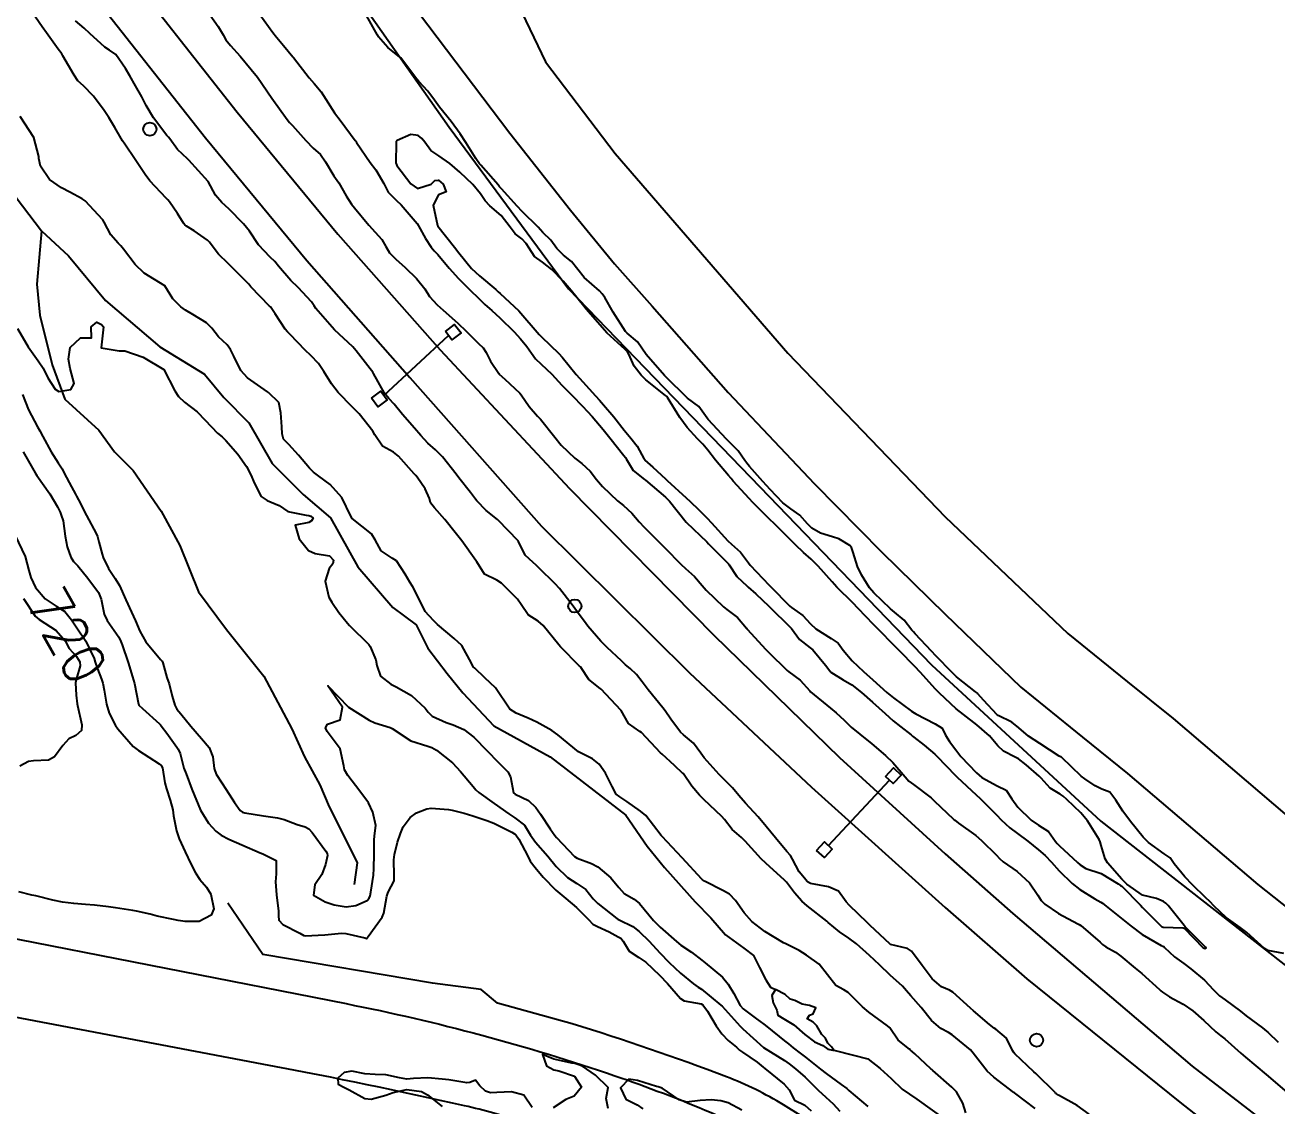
# Model space of a CAD drawing. Header units: metres. Extents: x 307586 to 320046, y 7427249 to 7434250.
# Drawn here: x 311457.1 to 311576.6, y 7432186.4 to 7432289.6 of the extents above; entities that cross this region are included whole.
import ezdxf
from ezdxf.enums import TextEntityAlignment as Align

# ---------------------------------------------------------------- set-up
doc = ezdxf.new("R2010")
doc.units = ezdxf.units.M
doc.header["$MEASUREMENT"] = 0
for name, color, linetype in [('Cotas', 45, 'Continuous'), ('Curvas de Nivel 1m', 11, 'Continuous'), ('Curvas de Nivel 5m', 15, 'Continuous'), ('Divisa', 42, 'FENCELINE2'), ('Hidrografia', 140, 'Continuous'), ('Linha Férrea', 20, 'Continuous'), ('Portico', 45, 'Continuous'), ('Postes', 20, 'Continuous'), ('Vias Primárias', 230, 'Continuous')]:
    doc.layers.add(name, color=color, linetype=linetype)
doc.styles.add('Style-STANDARD', font='STANDARD.shx')
doc.linetypes.add('FENCELINE2', pattern='A,0.25,-0.1,[132,ltypeshp.shx,S=0.1,R=0,X=-0.1,Y=0],-0.1,1', length=1.45)

msp = doc.modelspace()

# ---------------------------------------------------------------- linework, layer by layer
at = {"layer": 'Curvas de Nivel 1m', "flags": 128}
for points, elevation in [([(311553.49, 7432186.15), (311551.64, 7432187.56), (311551.5, 7432187.66), (311551.48, 7432187.68), (311551.45, 7432187.7), (311549.52, 7432189.15), (311548.89, 7432189.74), (311547.55, 7432191.46), (311547.29, 7432191.75), (311545.57, 7432193.18), (311545.2, 7432193.41), (311544.48, 7432193.79), (311543.58, 7432194.57), (311542.6, 7432195.81), (311541.61, 7432196.91), (311541.19, 7432197.4), (311540.82, 7432197.83), (311539.64, 7432198.9), (311538.61, 7432199.86), (311537.66, 7432200.78), (311536.41, 7432201.88), (311535.68, 7432202.41), (311534.79, 7432203.01), (311533.73, 7432203.92), (311533.69, 7432203.95), (311533.59, 7432204.03), (311531.72, 7432205.5), (311531.22, 7432205.95), (311530.51, 7432206.74), (311529.74, 7432207.76), (311529.56, 7432207.97), (311527.77, 7432209.58), (311527.32, 7432209.99), (311525.79, 7432211.67), (311525.63, 7432211.85), (311525.46, 7432212.02), (311524.57, 7432212.8), (311523.81, 7432213.74), (311523.56, 7432214.04), (311521.84, 7432215.66), (311521.43, 7432216.07), (311520.7, 7432216.93), (311519.9, 7432218.09), (311519.86, 7432218.14), (311519.06, 7432218.91), (311517.88, 7432219.97), (311517.73, 7432220.11), (311515.91, 7432222.04), (311515.75, 7432222.13), (311514.67, 7432222.9), (311513.95, 7432224.16), (311513.93, 7432224.19), (311512.05, 7432226.18), (311511.96, 7432226.25), (311510.87, 7432227.1), (311510.13, 7432228.21), (311510.07, 7432228.3), (311509.98, 7432228.39), (311508.18, 7432230.23), (311508.01, 7432230.43), (311506.51, 7432232.25), (311506.04, 7432232.68), (311505.07, 7432233.29), (311504.42, 7432234.27), (311504.06, 7432234.77), (311502.54, 7432236.3), (311502.09, 7432236.6), (311500.93, 7432237.16), (311500.18, 7432238.33), (311500.15, 7432238.38), (311500.1, 7432238.46), (311498.77, 7432240.34), (311498.13, 7432241.12), (311497.12, 7432242.36), (311496.16, 7432243.5), (311495.76, 7432243.97), (311495.68, 7432244.38), (311495.27, 7432245.3), (311494.49, 7432246.4), (311494.36, 7432246.56), (311494.21, 7432246.72), (311492.72, 7432248.42), (311492.23, 7432248.79), (311491.19, 7432249.39), (311490.44, 7432250.45), (311490.25, 7432250.79), (311488.94, 7432252.46), (311488.28, 7432253.12), (311486.96, 7432254.48), (311486.31, 7432255.32), (311485.57, 7432256.5), (311485.08, 7432257.26), (311484.34, 7432258.03), (311483.8, 7432258.53), (311482.36, 7432260.03), (311482.1, 7432260.28), (311481.88, 7432260.55), (311480.94, 7432262.01), (311480.55, 7432262.57), (311480.48, 7432262.66), (311480.39, 7432262.75), (311478.63, 7432264.59), (311478.42, 7432264.82), (311476.64, 7432266.61), (311476.44, 7432266.8), (311475.53, 7432267.7), (311474.83, 7432268.63), (311474.68, 7432268.85), (311474.47, 7432269.03), (311473.21, 7432269.92), (311472.48, 7432270.38), (311472.31, 7432270.49), (311472.18, 7432270.66), (311471.6, 7432271.57), (311470.84, 7432272.69), (311470.69, 7432272.87), (311470.52, 7432273.05), (311468.99, 7432274.71), (311468.54, 7432275.3), (311467.58, 7432276.72), (311466.58, 7432278.19), (311466.36, 7432278.51), (311466.24, 7432278.74), (311465.65, 7432279.8), (311465.06, 7432280.75), (311464.61, 7432281.41), (311463.61, 7432282.77), (311462.64, 7432283.77), (311462.1, 7432284.25), (311461.74, 7432284.79), (311460.68, 7432286.63), (311460.56, 7432286.81), (311460.24, 7432287.26), (311459.12, 7432288.83), (311458.71, 7432289.38), (311457.72, 7432290.84)], 718), ([(311558.63, 7432185.62), (311557.49, 7432186.44), (311555.7, 7432187.45), (311555.5, 7432187.57), (311555.46, 7432187.61), (311555.41, 7432187.65), (311553.53, 7432189.52), (311553.36, 7432189.68), (311551.55, 7432191.39), (311551.4, 7432191.55), (311551.31, 7432191.7), (311550.74, 7432192.89), (311549.73, 7432193.73), (311549.57, 7432193.82), (311549.12, 7432194.19), (311547.6, 7432195.5), (311547.31, 7432195.75), (311545.62, 7432197.27), (311545.3, 7432197.46), (311544.55, 7432197.79), (311543.63, 7432198.54), (311542.7, 7432199.81), (311541.67, 7432201.17), (311541.28, 7432201.43), (311539.67, 7432201.83), (311539.64, 7432201.85), (311537.69, 7432203.67), (311537.48, 7432203.87), (311535.72, 7432205.58), (311535.44, 7432205.89), (311534.72, 7432206.89), (311533.74, 7432207.33), (311532.02, 7432207.65), (311531.74, 7432207.81), (311531.67, 7432207.87), (311531.62, 7432207.94), (311530.96, 7432208.75), (311530.31, 7432209.96), (311530.13, 7432210.32), (311529.78, 7432210.69), (311528.69, 7432211.98), (311527.8, 7432213.09), (311527.04, 7432214), (311525.83, 7432215.31), (311525.19, 7432216.02), (311524.58, 7432216.76), (311523.86, 7432217.5), (311523.33, 7432218.05), (311521.89, 7432219.63), (311521.56, 7432220.06), (311520.87, 7432221.04), (311519.91, 7432221.82), (311519.62, 7432222.09), (311518.7, 7432223.33), (311518.15, 7432224.11), (311517.94, 7432224.39), (311516.53, 7432226.12), (311515.97, 7432226.89), (311515.43, 7432227.59), (311514.81, 7432228.15), (311514.36, 7432228.52), (311513.99, 7432228.89), (311512.63, 7432230.17), (311512.01, 7432230.76), (311510.79, 7432232.2), (311510.46, 7432232.63), (311510.04, 7432233.17), (311509.27, 7432234.22), (311508.08, 7432235.78), (311507.65, 7432236.23), (311506.1, 7432237.75), (311505.85, 7432238.01), (311505.55, 7432238.26), (311504.81, 7432238.97), (311504.16, 7432240.28), (311504.12, 7432240.34), (311502.22, 7432242.3), (311502.15, 7432242.36), (311501.07, 7432243.22), (311500.17, 7432244.16), (311500.05, 7432244.33), (311499.58, 7432244.94), (311498.47, 7432246.35), (311498.21, 7432246.7), (311496.91, 7432248.36), (311496.23, 7432249.02), (311495.5, 7432249.65), (311494.84, 7432250.39), (311494.25, 7432251.1), (311493.09, 7432252.41), (311492.28, 7432253.38), (311491.79, 7432253.93), (311491.38, 7432254.43), (311490.32, 7432256.31), (311490.25, 7432256.45), (311490.02, 7432256.76), (311488.67, 7432258.47), (311488.35, 7432258.84), (311486.61, 7432260.49), (311486.37, 7432260.73), (311484.83, 7432262.51), (311484.65, 7432262.77), (311484.4, 7432263.15), (311483.13, 7432264.53), (311482.42, 7432265.2), (311481.25, 7432266.56), (311480.89, 7432267.01), (311480.45, 7432267.41), (311479.34, 7432268.58), (311478.48, 7432269.88), (311477.93, 7432270.6), (311476.5, 7432272.02), (311475.86, 7432272.62), (311475.23, 7432273.34), (311474.53, 7432274.64), (311472.69, 7432276.66), (311472.56, 7432276.78), (311471.6, 7432277.7), (311470.88, 7432278.69), (311470.75, 7432278.85), (311470.59, 7432279.03), (311469.31, 7432280.7), (311468.62, 7432281.9), (311468.2, 7432282.71), (311467.61, 7432283.75), (311467.07, 7432284.73), (311466.66, 7432285.41), (311465.72, 7432286.74), (311465.11, 7432287.18), (311464.69, 7432287.44), (311463.26, 7432288.77), (311462.71, 7432289.25), (311461.87, 7432289.95)], 719), ([(311474.72, 7432290.5), (311475.51, 7432289.43), (311475.96, 7432288.62), (311476.23, 7432288.15), (311476.69, 7432287.62), (311477.61, 7432286.6), (311478.66, 7432285.33), (311479.24, 7432284.58), (311480.63, 7432282.57), (311482.07, 7432280.55), (311482.32, 7432280.26), (311482.6, 7432279.99), (311483.87, 7432278.53), (311484.58, 7432277.8), (311485.26, 7432277.2), (311485.73, 7432276.5), (311486.54, 7432275.16), (311487, 7432274.49), (311487.73, 7432273.27), (311488.22, 7432272.47), (311488.51, 7432272.11), (311489.89, 7432270.46), (311490.48, 7432269.81), (311491.12, 7432269.09), (311491.5, 7432268.43), (311491.85, 7432267.83), (311492.45, 7432267.23), (311493.36, 7432266.41), (311494.43, 7432265.38), (311495.21, 7432264.39), (311495.67, 7432263.65), (311496.4, 7432262.86), (311496.96, 7432262.36), (311498.37, 7432261.11), (311499.16, 7432260.34), (311500.35, 7432259.16), (311500.79, 7432258.76), (311501.09, 7432258.32), (311501.5, 7432257.48), (311502.27, 7432256.3), (311502.32, 7432256.24), (311502.85, 7432255.76), (311504.3, 7432254.42), (311504.41, 7432254.28), (311505.17, 7432253.15), (311505.98, 7432252.25), (311506.27, 7432251.95), (311507.64, 7432250.24), (311508.24, 7432249.48), (311509.54, 7432248.22), (311510.22, 7432247.72), (311511, 7432246.99), (311511.6, 7432246.19), (311512.19, 7432245.51), (311513.62, 7432244.17), (311514.17, 7432243.7), (311514.98, 7432242.97), (311515.68, 7432242.14), (311516.15, 7432241.63), (311517.7, 7432240.11), (311518.12, 7432239.68), (311519.68, 7432238.09), (311520.1, 7432237.71), (311520.96, 7432236.94), (311521.69, 7432236.07), (311522.08, 7432235.64), (311523.73, 7432234.04), (311524.05, 7432233.78), (311525.05, 7432233.03), (311525.91, 7432232.01), (311525.96, 7432231.94), (311526.03, 7432231.87), (311527.73, 7432229.99), (311528.01, 7432229.7), (311529.8, 7432227.97), (311529.98, 7432227.83), (311531.06, 7432227.04), (311531.96, 7432226.01), (311532.03, 7432225.94), (311533.94, 7432224.37), (311534.49, 7432223.91), (311535.24, 7432223.22), (311535.92, 7432222.55), (311536.73, 7432221.88), (311537.9, 7432220.97), (311539.18, 7432219.86), (311539.88, 7432219.18), (311541.06, 7432217.83), (311541.43, 7432217.4), (311541.86, 7432217.09), (311543.54, 7432215.8), (311543.84, 7432215.53), (311545.69, 7432213.77), (311545.75, 7432213.71), (311545.81, 7432213.67), (311546.17, 7432213.41), (311547.8, 7432212.21), (311548.35, 7432211.74), (311549.78, 7432210.33), (311550.06, 7432210.01), (311550.42, 7432209.72), (311551.76, 7432208.79), (311552.92, 7432207.69), (311553.73, 7432206.54), (311554.06, 7432206.01), (311554.4, 7432205.67), (311555.71, 7432204.79), (311557.54, 7432203.79), (311557.69, 7432203.72), (311557.85, 7432203.63), (311559.68, 7432202.04), (311559.9, 7432201.83), (311560.23, 7432201.6), (311561.15, 7432201.07), (311561.66, 7432200.69), (311563.01, 7432199.57), (311563.65, 7432199.05), (311565.33, 7432197.53), (311565.48, 7432197.39), (311565.62, 7432197.26), (311566.31, 7432196.83), (311567.61, 7432196.13), (311568.52, 7432195.5), (311569.59, 7432194.56), (311570.72, 7432193.47), (311571.2, 7432193.1), (311571.57, 7432192.81), (311573.11, 7432191.44), (311573.55, 7432191.07), (311575.53, 7432189.42), (311577.51, 7432187.72)], 719), ([(311479.48, 7432290.58), (311480.71, 7432288.84), (311480.83, 7432288.69), (311480.93, 7432288.57), (311481.74, 7432287.6), (311482.63, 7432286.54), (311482.68, 7432286.47), (311484.17, 7432284.52), (311484.65, 7432283.98), (311485.33, 7432283.2), (311485.76, 7432282.5), (311486.61, 7432281.19), (311487.13, 7432280.48), (311488.58, 7432278.53), (311488.63, 7432278.47), (311488.71, 7432278.34), (311490.01, 7432276.46), (311490.55, 7432275.74), (311491.3, 7432274.44), (311491.72, 7432273.62), (311492.52, 7432272.82), (311492.95, 7432272.42), (311494.49, 7432270.62), (311494.63, 7432270.4), (311495.28, 7432269.19), (311495.82, 7432268.38), (311496.1, 7432268.02), (311496.46, 7432267.65), (311497.56, 7432266.36), (311498.43, 7432265.38), (311499.49, 7432264.34), (311500.4, 7432263.43), (311500.96, 7432262.89), (311501.63, 7432262.31), (311502.38, 7432261.62), (311503.74, 7432260.29), (311504.36, 7432259.62), (311504.97, 7432258.89), (311505.41, 7432258.26), (311505.79, 7432257.71), (311506.33, 7432257.21), (311507.33, 7432256.24), (311508.31, 7432255.21), (311509.29, 7432254.22), (311510.28, 7432253.19), (311510.75, 7432252.68), (311511.18, 7432252.2), (311512.25, 7432250.96), (311512.88, 7432250.17), (311514.23, 7432248.48), (311514.36, 7432248.3), (311514.44, 7432248.16), (311515.11, 7432247.04), (311516.2, 7432246.19), (311516.28, 7432246.13), (311518.18, 7432244.5), (311518.56, 7432244.11), (311520.15, 7432242.13), (311520.18, 7432242.11), (311520.2, 7432242.09), (311522.13, 7432240.24), (311522.31, 7432240.06), (311524.1, 7432238.24), (311524.2, 7432238.14), (311524.27, 7432238.04), (311525.01, 7432236.95), (311525.99, 7432236.01), (311526.08, 7432235.93), (311526.81, 7432235.27), (311528.05, 7432234.1), (311528.17, 7432233.99), (311530.03, 7432232.16), (311530.13, 7432232.07), (311530.21, 7432231.97), (311530.99, 7432230.93), (311532.01, 7432230.14), (311532.26, 7432229.94), (311533.46, 7432228.46), (311533.88, 7432227.92), (311533.98, 7432227.82), (311535.14, 7432227.07), (311535.97, 7432226.6), (311536.91, 7432225.88), (311537.95, 7432224.94), (311539.16, 7432223.86), (311539.93, 7432223.17), (311540.66, 7432222.58), (311541.63, 7432221.82), (311541.78, 7432221.69), (311541.91, 7432221.6), (311542.87, 7432220.84), (311543.89, 7432219.99), (311543.99, 7432219.9), (311544.09, 7432219.8), (311545.87, 7432217.94), (311546.04, 7432217.77), (311547.85, 7432216.1), (311548.22, 7432215.75), (311549.82, 7432214.17), (311550.24, 7432213.72), (311551.05, 7432212.95), (311551.8, 7432212.42), (311552.79, 7432211.69), (311553.78, 7432210.86), (311554.42, 7432210.31), (311555.03, 7432209.66), (311555.76, 7432208.85), (311557.01, 7432207.64), (311557.74, 7432207.06), (311559.18, 7432206.16), (311559.73, 7432205.87), (311559.89, 7432205.77), (311560.09, 7432205.6), (311561.7, 7432204.34), (311562.63, 7432203.57), (311563.69, 7432202.78), (311565.49, 7432201.73), (311565.67, 7432201.65), (311565.75, 7432201.61), (311565.83, 7432201.54), (311566.79, 7432200.65), (311567.66, 7432200), (311568.34, 7432199.5), (311569.64, 7432198.4), (311570.5, 7432197.48), (311571.07, 7432196.92), (311571.61, 7432196.54), (311573.08, 7432195.45), (311573.6, 7432195.01), (311575.16, 7432193.85), (311575.57, 7432193.54), (311575.7, 7432193.42), (311576.66, 7432192.5)], 718), ([(311577.22, 7432200.95), (311575.67, 7432201.25), (311575.36, 7432201.42), (311573.69, 7432202.95), (311573.05, 7432203.45), (311571.71, 7432204.4), (311570.55, 7432205.48), (311570.16, 7432205.91), (311569.73, 7432206.29), (311568.48, 7432207.5), (311567.75, 7432208.27), (311566.75, 7432209.53), (311566.35, 7432210.1), (311565.78, 7432210.48), (311564.29, 7432211.56), (311563.8, 7432212.07), (311562.56, 7432213.57), (311561.83, 7432214.53), (311561.17, 7432215.59), (311560.61, 7432216.36), (311559.85, 7432216.65), (311559.2, 7432216.96), (311558.21, 7432217.63), (311557.87, 7432217.89), (311556.02, 7432219.66), (311555.95, 7432219.72), (311555.89, 7432219.74), (311555.77, 7432219.79), (311553.91, 7432220.99), (311552.85, 7432221.69), (311551.92, 7432222.49), (311551.24, 7432223.03), (311549.93, 7432223.68), (311549.86, 7432223.73), (311548.56, 7432225.14), (311548.01, 7432225.75), (311547.96, 7432225.79), (311547.79, 7432225.92), (311545.98, 7432227.36), (311545.77, 7432227.56), (311545.56, 7432227.78), (311544.01, 7432229.37), (311543.59, 7432229.8), (311542.03, 7432231.46), (311541.85, 7432231.64), (311541.7, 7432231.83), (311540.96, 7432232.76), (311540.05, 7432233.52), (311539.66, 7432233.85), (311538.08, 7432235.39), (311537.66, 7432235.87), (311536.89, 7432237.08), (311536.53, 7432237.89), (311536.12, 7432239.24), (311535.94, 7432239.7), (311535.79, 7432239.9), (311534.75, 7432240.53), (311534.13, 7432240.71), (311533, 7432241.07), (311532.15, 7432241.56), (311531.76, 7432241.95), (311531.01, 7432242.8), (311530.17, 7432243.38), (311529.4, 7432243.98), (311528.19, 7432245.23), (311527.49, 7432246), (311526.22, 7432247.44), (311525.95, 7432247.75), (311525.76, 7432248.02), (311525.14, 7432248.93), (311524.24, 7432249.83), (311524.03, 7432250.04), (311522.27, 7432251.92), (311522.17, 7432252.06), (311521.36, 7432253.15), (311520.29, 7432253.97), (311520.15, 7432254.09), (311518.32, 7432255.89), (311518.11, 7432256.11), (311516.34, 7432258.11), (311515.53, 7432259.32), (311514.52, 7432260.16), (311514.37, 7432260.31), (311513.19, 7432262.17), (311512.41, 7432263.55), (311512.15, 7432263.92), (311511.88, 7432264.19), (311510.43, 7432265.48), (311509.82, 7432266.22), (311509.21, 7432266.99), (311508.46, 7432267.59), (311507.82, 7432268.24), (311507.25, 7432269.02), (311506.48, 7432269.78), (311506.25, 7432270.02), (311506.04, 7432270.26), (311504.51, 7432271.78), (311504.02, 7432272.28), (311502.53, 7432273.93), (311502.36, 7432274.13), (311502.21, 7432274.3), (311500.56, 7432276.18), (311500.43, 7432276.33), (311500.08, 7432276.82), (311499.14, 7432278.34), (311498.59, 7432279.19), (311497.75, 7432280.36), (311496.62, 7432281.73), (311496.14, 7432282.38), (311495.51, 7432283.26), (311494.65, 7432284.19), (311494.46, 7432284.4), (311493.76, 7432285.31), (311492.92, 7432286.42), (311492.69, 7432286.64), (311491.69, 7432287.43), (311490.79, 7432288.45), (311490.76, 7432288.5), (311490.7, 7432288.6), (311489.67, 7432290.46)], 718), ([(311546.86, 7432185.76), (311546.58, 7432186.67), (311545.97, 7432187.77), (311545.51, 7432188.2), (311543.71, 7432189.8), (311543.62, 7432189.88), (311543.53, 7432189.95), (311542, 7432191.37), (311541.55, 7432191.77), (311541.53, 7432191.79), (311541.48, 7432191.82), (311540.4, 7432192.68), (311539.6, 7432193.85), (311539.57, 7432193.89), (311539.38, 7432194.04), (311537.6, 7432195.36), (311536.99, 7432195.88), (311535.62, 7432197.22), (311535.21, 7432197.49), (311534.45, 7432197.91), (311533.64, 7432198.92), (311532.86, 7432199.93), (311531.66, 7432200.79), (311530.96, 7432201.24), (311529.67, 7432201.87), (311529.45, 7432201.97), (311527.68, 7432203.05), (311526.44, 7432204), (311525.71, 7432204.83), (311524.89, 7432206.02), (311524.31, 7432206.61), (311523.73, 7432206.93), (311521.93, 7432207.87), (311521.74, 7432207.98), (311521.7, 7432208.01), (311521.65, 7432208.06), (311519.77, 7432210.09), (311517.89, 7432212.11), (311517.79, 7432212.23), (311516.33, 7432214.12), (311515.82, 7432214.55), (311514.51, 7432215.47), (311513.84, 7432215.92), (311513.5, 7432216.16), (311513.11, 7432216.9), (311512.47, 7432218.17), (311511.87, 7432219.03), (311511.21, 7432219.53), (311509.88, 7432220.21), (311507.91, 7432221.82), (311507.33, 7432222.24), (311505.92, 7432223.05), (311505.09, 7432223.43), (311503.93, 7432223.89), (311503.34, 7432224.29), (311501.96, 7432226.3), (311500.94, 7432227.28), (311499.98, 7432228.18), (311499.85, 7432228.33), (311499.67, 7432228.65), (311498.76, 7432230.34), (311498.01, 7432231.01), (311496.42, 7432232.37), (311496.04, 7432232.73), (311495.27, 7432233.61), (311494.87, 7432234.39), (311494.08, 7432235.94), (311493.78, 7432236.4), (311493.35, 7432237.15), (311492.51, 7432238.42), (311492.11, 7432238.69), (311491.06, 7432239.38), (311490.47, 7432240.44), (311490.13, 7432241.01), (311488.29, 7432242.47), (311488.16, 7432242.69), (311487.3, 7432244.48), (311486.19, 7432245.71), (311485.12, 7432246.51), (311484.59, 7432246.9), (311484.21, 7432247.26), (311483.15, 7432248.53), (311482.23, 7432249.53), (311481.72, 7432250.03), (311481.62, 7432250.55), (311481.58, 7432251.22), (311481.47, 7432252.55), (311481.28, 7432253.55), (311480.29, 7432254.51), (311480.19, 7432254.57), (311478.31, 7432255.88), (311477.66, 7432256.6), (311476.99, 7432257.95), (311476.68, 7432258.61), (311476.35, 7432259.04), (311475.54, 7432259.81), (311474.89, 7432260.63), (311474.37, 7432261.16), (311473.09, 7432261.94), (311472.39, 7432262.34), (311471.92, 7432262.67), (311471.16, 7432263.44), (311470.41, 7432264.69), (311468.43, 7432265.87), (311467.57, 7432266.72), (311466.46, 7432268.19), (311466.21, 7432268.49), (311465.95, 7432268.74), (311465.26, 7432269.54), (311464.62, 7432270.76), (311464.49, 7432270.98), (311462.8, 7432272.78), (311462.51, 7432272.99), (311461.34, 7432273.61), (311460.53, 7432274.04), (311459.39, 7432274.82), (311458.55, 7432276.11), (311458.39, 7432276.83), (311458.38, 7432277.02), (311457.89, 7432278.84), (311456.6, 7432280.85)], 717), ([(311456.36, 7432260.6), (311457.35, 7432258.84), (311458.33, 7432257.53), (311458.78, 7432256.83), (311459.25, 7432255.88), (311459.93, 7432254.81), (311460.29, 7432254.6), (311461.42, 7432254.79), (311461.74, 7432255.35), (311461.37, 7432256.79), (311461.2, 7432257.67), (311461.38, 7432258.79), (311462.35, 7432259.7), (311463.42, 7432259.71), (311463.36, 7432260.77), (311463.92, 7432261.21), (311464.37, 7432261), (311464.54, 7432260.76), (311464.34, 7432258.76), (311466.06, 7432258.46), (311466.34, 7432258.48), (311466.59, 7432258.48), (311468.33, 7432257.88), (311470.32, 7432256.69), (311471.37, 7432254.67), (311471.72, 7432254.1), (311472.28, 7432253.58), (311473.48, 7432252.65), (311474.26, 7432251.84), (311475.43, 7432250.62), (311475.87, 7432250.25), (311476.24, 7432249.9), (311477.36, 7432248.6), (311478.21, 7432247.44), (311478.66, 7432246.59), (311478.92, 7432245.86), (311479.59, 7432244.58), (311480.17, 7432244.19), (311481.33, 7432243.72), (311482.16, 7432243.15), (311483.89, 7432242.79), (311484.16, 7432242.77), (311484.33, 7432242.69), (311484.56, 7432242.51), (311484.42, 7432242.24), (311484.15, 7432242.09), (311482.84, 7432241.84), (311483.22, 7432240.53), (311484.11, 7432239.41), (311484.74, 7432239.14), (311486.11, 7432238.91), (311486.5, 7432238.49), (311486.44, 7432238.14), (311486.09, 7432237.69), (311485.71, 7432236.5), (311486.06, 7432234.96), (311486.35, 7432234.49), (311487.01, 7432233.51), (311487.83, 7432232.47), (311488.03, 7432232.26), (311489.87, 7432230.45), (311490, 7432230.26), (311490.54, 7432228.99), (311490.64, 7432228.44), (311490.98, 7432227.44), (311491.97, 7432226.65), (311492.48, 7432226.41), (311493.95, 7432225.57), (311495.25, 7432224.38), (311495.54, 7432223.99), (311495.93, 7432223.6), (311497.27, 7432223.01), (311497.92, 7432222.79), (311498.94, 7432222.34), (311499.9, 7432221.6), (311501.16, 7432220.31), (311501.52, 7432219.94), (311501.88, 7432219.56), (311503.15, 7432218.29), (311503.4, 7432217.83), (311503.69, 7432216.28), (311503.84, 7432216.15), (311505.13, 7432215.55), (311505.82, 7432214.89), (311506.25, 7432214.25), (311507.18, 7432212.85), (311507.62, 7432212.23), (311507.79, 7432212.03), (311509.52, 7432210.21), (311509.76, 7432210.05), (311511.12, 7432209.56), (311511.75, 7432209.22), (311512.99, 7432208.17), (311513.73, 7432207.26), (311514.26, 7432206.68), (311515.21, 7432206.14), (311515.72, 7432205.73), (311517.06, 7432204.12), (311517.69, 7432203.46), (311519.25, 7432202.09), (311519.67, 7432201.75), (311520.66, 7432201.07), (311521.66, 7432200.31), (311521.99, 7432200.06), (311523.63, 7432198.7), (311524.16, 7432198.03), (311524.73, 7432197.14), (311525.33, 7432196.01), (311525.6, 7432195.69), (311526.87, 7432194.72), (311527.58, 7432194.21), (311527.85, 7432193.99), (311529.56, 7432192.61), (311529.92, 7432192.33), (311530.37, 7432191.96), (311531.04, 7432191.44), (311531.54, 7432191.06), (311532.98, 7432189.93), (311533.53, 7432189.5), (311534.97, 7432188.44), (311535.51, 7432188.06), (311535.7, 7432187.89), (311537.49, 7432186.34)], 717), ([(311456.83, 7432254.3), (311457.38, 7432252.84), (311458.25, 7432251.21), (311458.47, 7432250.83), (311458.75, 7432250.31), (311459.56, 7432248.82), (311460.21, 7432247.79), (311460.6, 7432247.2), (311460.81, 7432246.8), (311461.49, 7432245.48), (311461.87, 7432244.78), (311461.98, 7432244.59), (311462.17, 7432244.25), (311462.93, 7432242.77), (311463.84, 7432241.05), (311463.97, 7432240.76), (311464.12, 7432240.25), (311464.43, 7432239.08), (311464.52, 7432238.75), (311465.04, 7432237.69), (311465.68, 7432236.74), (311466.07, 7432236.07), (311466.7, 7432234.72), (311467.23, 7432233.53), (311467.6, 7432232.71), (311468.02, 7432231.71), (311468.58, 7432230.7), (311469.99, 7432229), (311470.14, 7432228.84), (311470.21, 7432228.69), (311470.6, 7432227.31), (311470.81, 7432226.68), (311471.12, 7432225.5), (311471.36, 7432224.67), (311471.56, 7432224.29), (311471.92, 7432223.82), (311472.88, 7432222.65), (311473.9, 7432221.48), (311474.64, 7432220.63), (311474.99, 7432219.74), (311475.13, 7432218.62), (311475.32, 7432218.08), (311475.85, 7432217.23), (311476.26, 7432216.61), (311477.06, 7432215.36), (311477.59, 7432214.59), (311477.81, 7432214.44), (311478.03, 7432214.37), (311479.81, 7432214.08), (311481.16, 7432213.91), (311481.8, 7432213.74), (311483.05, 7432213.28), (311483.8, 7432213.04), (311484.14, 7432212.86), (311484.47, 7432212.51), (311485.77, 7432210.73), (311485.9, 7432210.49), (311485.93, 7432210.32), (311485.75, 7432209.44), (311485.38, 7432208.5), (311484.73, 7432207.5), (311484.6, 7432206.51), (311485.71, 7432205.88), (311486.58, 7432205.61), (311487.71, 7432205.41), (311488.64, 7432205.53), (311489.72, 7432206.01), (311489.92, 7432206.25), (311490, 7432206.45), (311490.08, 7432206.8), (311490.32, 7432208.44), (311490.36, 7432209.06), (311490.39, 7432210.44), (311490.38, 7432211.85), (311490.44, 7432212.44), (311490.54, 7432213.18), (311490.26, 7432214.44), (311489.83, 7432215.33), (311489.03, 7432216.46), (311487.86, 7432217.94), (311487.57, 7432218.47), (311487.48, 7432218.86), (311487.14, 7432220.48), (311485.91, 7432222.14), (311485.75, 7432222.49), (311485.92, 7432222.83), (311487.13, 7432223.27), (311487.38, 7432224.48), (311485.96, 7432226.49), (311487.93, 7432224.47), (311489.92, 7432223.23), (311490.44, 7432222.97), (311491.91, 7432222.53), (311492.1, 7432222.42), (311493.9, 7432221.26), (311495.52, 7432220.74), (311495.89, 7432220.62), (311496.33, 7432220.37), (311497.87, 7432219.14), (311498.64, 7432218.34), (311499.85, 7432216.89), (311500.1, 7432216.58), (311500.37, 7432216.32), (311501.83, 7432215.27), (311503.23, 7432214.29), (311503.81, 7432213.92), (311504.73, 7432213.2), (311505.32, 7432212.26), (311505.78, 7432211.57), (311506.95, 7432210.24), (311507.75, 7432209.27), (311508.85, 7432208.22), (311509.74, 7432207.65), (311510.58, 7432207.05), (311511.29, 7432206.19), (311511.72, 7432205.73), (311513.55, 7432204.31), (311513.69, 7432204.21), (311513.78, 7432204.16), (311515.07, 7432203.52), (311515.68, 7432203.06), (311516.62, 7432202.12), (311517.66, 7432201.02), (311518.53, 7432200.1), (311519.64, 7432199.08), (311520.88, 7432198.07), (311521.32, 7432197.76), (311521.62, 7432197.56), (311523.47, 7432196.04), (311523.6, 7432195.92), (311525.31, 7432194.01), (311525.44, 7432193.88), (311525.57, 7432193.77), (311527.55, 7432191.99), (311529.54, 7432190.76), (311530.01, 7432190.44), (311530.61, 7432189.95), (311531.52, 7432189.15), (311532.77, 7432187.93), (311533.5, 7432187.24), (311534.2, 7432186.62), (311534.83, 7432185.9)], 718), ([(311456.89, 7432248.84), (311457.77, 7432247.28), (311458.02, 7432246.83), (311458.2, 7432246.56), (311459.44, 7432244.82), (311460.16, 7432243.59), (311460.41, 7432243.06), (311460.52, 7432242.8), (311460.69, 7432242.26), (311460.88, 7432240.8), (311461.1, 7432239.78), (311461.42, 7432238.79), (311461.69, 7432238.37), (311462.09, 7432237.96), (311463.07, 7432236.77), (311464.06, 7432235.4), (311464.33, 7432234.76), (311464.62, 7432233.33), (311464.9, 7432232.75), (311466.01, 7432231.16), (311466.2, 7432230.73), (311466.32, 7432230.41), (311466.9, 7432228.72), (311467.33, 7432227.36), (311467.51, 7432226.71), (311467.89, 7432224.75), (311467.91, 7432224.71), (311467.93, 7432224.67), (311468.28, 7432224.35), (311469.91, 7432222.87), (311470, 7432222.77), (311470.06, 7432222.69), (311470.6, 7432221.98), (311471.55, 7432220.66), (311471.69, 7432220.47), (311471.88, 7432220.03), (311472.23, 7432218.66), (311472.43, 7432218.09), (311472.98, 7432216.65), (311473.81, 7432214.64), (311474.56, 7432213.39), (311475.27, 7432212.62), (311475.79, 7432212.24), (311476.51, 7432211.88), (311477.77, 7432211.33), (311479.5, 7432210.57), (311479.76, 7432210.48), (311481.02, 7432209.82), (311481.03, 7432208.55), (311480.98, 7432207.8), (311481.07, 7432206.55), (311481.25, 7432205), (311481.26, 7432204.55), (311481.28, 7432204.14), (311481.68, 7432203.72), (311483.29, 7432202.91), (311483.67, 7432202.67), (311483.8, 7432202.64), (311485.68, 7432202.75), (311487.26, 7432202.89), (311487.68, 7432202.86), (311489.49, 7432202.45), (311489.67, 7432202.4), (311489.71, 7432202.41), (311489.73, 7432202.45), (311489.8, 7432202.58), (311491.16, 7432204.43), (311491.32, 7432204.81), (311491.59, 7432206.42), (311491.73, 7432206.81), (311492.28, 7432207.88), (311492.31, 7432208.41), (311492.26, 7432209.91), (311492.32, 7432210.41), (311492.6, 7432211.59), (311492.89, 7432212.41), (311493.17, 7432213.04), (311493.81, 7432213.95), (311494.43, 7432214.39), (311495.42, 7432214.77), (311495.82, 7432214.82), (311497.48, 7432214.69), (311497.82, 7432214.63), (311498.99, 7432214.34), (311499.81, 7432214.08), (311501.13, 7432213.64), (311501.8, 7432213.39), (311503.53, 7432212.55), (311503.79, 7432212.39), (311503.85, 7432212.34), (311503.9, 7432212.28), (311504.18, 7432211.88), (311505.06, 7432210.26), (311505.28, 7432209.78), (311505.75, 7432209.18), (311506.53, 7432208.24), (311507.73, 7432206.99), (311508.68, 7432206.22), (311509.71, 7432205.36), (311510.83, 7432204.19), (311511.25, 7432203.75), (311511.69, 7432203.52), (311512.82, 7432203.03), (311513.68, 7432202.56), (311513.92, 7432202.41), (311514.15, 7432202.15), (311514.71, 7432201.19), (311515.66, 7432200.59), (311516.32, 7432200.12), (311517.63, 7432198.88), (311518.4, 7432198.1), (311519.61, 7432196.65), (311519.97, 7432196.44), (311521.6, 7432196.16), (311521.77, 7432196.06), (311522.21, 7432195.44), (311523.03, 7432194.05), (311523.57, 7432193.29), (311524.19, 7432192.66), (311524.96, 7432192.02), (311525.27, 7432191.73), (311525.55, 7432191.54), (311526.94, 7432190.6), (311527.53, 7432190.11), (311527.68, 7432189.99), (311529.51, 7432188.5), (311530, 7432187.96), (311530.51, 7432186.97), (311531.49, 7432186.47), (311532.09, 7432185.93)], 719), ([(311456.91, 7432234.84), (311458.04, 7432233.14), (311458.41, 7432232.83), (311460.02, 7432231.79), (311460.9, 7432230.8), (311461.29, 7432230.08), (311461.99, 7432229.3), (311462.28, 7432228.78), (311462.33, 7432228.42), (311461.97, 7432227.19), (311461.87, 7432226.78), (311461.95, 7432225.6), (311462.05, 7432224.78), (311462.08, 7432224.63), (311462.47, 7432222.77), (311462.44, 7432222.24), (311461.9, 7432221.75), (311461.23, 7432221.45), (311460.68, 7432220.8), (311459.87, 7432219.71), (311459.29, 7432219.4), (311457.87, 7432219.33), (311457.41, 7432219.29), (311456.57, 7432218.84)], 721), ([(311512.72, 7432186.17), (311512.54, 7432187.12), (311512.71, 7432188.17), (311511.52, 7432189.35), (311510.27, 7432190.2), (311509.72, 7432190.39), (311509.54, 7432190.45), (311509.25, 7432190.5), (311507.54, 7432190.88), (311506.46, 7432191.32), (311506.83, 7432190.24), (311507.53, 7432189.84), (311508, 7432189.75), (311509.52, 7432189.24), (311510.17, 7432188.2), (311509.49, 7432187.35), (311508.69, 7432187.02), (311507.48, 7432186.23)], 719), ([(311505.48, 7432186.25), (311504.68, 7432187.45), (311503.5, 7432187.76), (311502.1, 7432187.69), (311501.5, 7432187.66), (311501.02, 7432187.83), (311500.47, 7432188.32), (311500.07, 7432188.88), (311499.51, 7432188.66), (311499.23, 7432188.61), (311497.51, 7432188.89), (311496.88, 7432188.98), (311495.51, 7432189.1), (311494.13, 7432189.02), (311493.51, 7432188.97), (311492.82, 7432189.1), (311491.51, 7432189.38), (311490.47, 7432189.4), (311489.51, 7432189.47), (311488.24, 7432189.73), (311487.51, 7432189.59), (311486.93, 7432189.06), (311486.94, 7432188.48), (311487.5, 7432188.19), (311488.01, 7432187.95), (311489.49, 7432187.12), (311490.11, 7432187.06), (311491.49, 7432187.44), (311492.21, 7432187.7), (311493.5, 7432187.97), (311494.92, 7432187.8), (311495.49, 7432187.48), (311496.88, 7432186.36)], 719), ([(311525.48, 7432186.01), (311524.17, 7432186.71), (311523.49, 7432186.89), (311522.54, 7432187), (311521.49, 7432186.93), (311520.19, 7432186.78), (311519.49, 7432186.98), (311517.88, 7432188.11), (311517.5, 7432188.23), (311517.35, 7432188.27), (311515.51, 7432188.84), (311514.69, 7432188.96), (311513.89, 7432188.15), (311514.41, 7432187.06), (311515.49, 7432186.51), (311516.03, 7432186.12)], 719)]:
    msp.add_lwpolyline(points, dxfattribs=dict(at, elevation=elevation))
at = {"layer": 'Curvas de Nivel 1m', "elevation": 717, "flags": 128}
msp.add_lwpolyline([(311495.22, 7432278.39), (311494.94, 7432278.75), (311494.59, 7432279.02), (311493.89, 7432279.11), (311492.58, 7432278.53), (311492.48, 7432278.42), (311492.48, 7432278.32), (311492.47, 7432276.42), (311492.56, 7432276.15), (311493.88, 7432274.41), (311494.53, 7432273.97), (311495.83, 7432274.38), (311496.19, 7432274.72), (311496.54, 7432274.77), (311496.97, 7432274.37), (311497.25, 7432273.64), (311496.52, 7432273.35), (311496.01, 7432272.38), (311496.43, 7432270.43), (311496.46, 7432270.37), (311498.05, 7432268.35), (311498.46, 7432267.83), (311499.69, 7432266.34), (311500.43, 7432265.63), (311501.99, 7432264.31), (311502.22, 7432264.11), (311502.41, 7432263.94), (311504.18, 7432262.28), (311504.39, 7432262.06), (311505.96, 7432260.26), (311506.15, 7432260.04), (311506.36, 7432259.81), (311508.02, 7432258.23), (311508.34, 7432257.88), (311509.67, 7432256.22), (311510.31, 7432255.5), (311511.51, 7432254.19), (311511.88, 7432253.78), (311512.28, 7432253.32), (311513.26, 7432252.17), (311514.25, 7432250.9), (311514.9, 7432250.15), (311515.49, 7432249.39), (311516.15, 7432248.13), (311516.18, 7432248.09), (311516.22, 7432248.05), (311516.98, 7432247.36), (311518.2, 7432246.25), (311518.36, 7432246.11), (311520.18, 7432244.43), (311520.56, 7432244.08), (311521.39, 7432243.3), (311522.16, 7432242.51), (311522.58, 7432242.06), (311524.13, 7432240.35), (311524.49, 7432240.03), (311525.36, 7432239.27), (311526.11, 7432238.25), (311526.28, 7432238.01), (311528.08, 7432236.12), (311528.21, 7432235.99), (311530.05, 7432234.1), (311530.23, 7432233.97), (311531.29, 7432233.2), (311532.04, 7432232.42), (311532.54, 7432231.93), (311534.02, 7432231.02), (311534.68, 7432230.57), (311535.16, 7432229.9), (311536, 7432228.89), (311537.08, 7432227.88), (311537.97, 7432227.06), (311539.33, 7432225.86), (311539.96, 7432225.35), (311541.67, 7432224.09), (311541.93, 7432223.92), (311542.1, 7432223.82), (311543.92, 7432222.88), (311544.6, 7432222.47), (311544.91, 7432221.78), (311545.31, 7432221.18), (311545.9, 7432220.4), (311546.37, 7432219.77), (311547.87, 7432218.21), (311548.4, 7432217.74), (311549.86, 7432216.97), (311550.7, 7432216.56), (311551.26, 7432215.71), (311551.83, 7432214.93), (311553.08, 7432213.69), (311553.81, 7432213.2), (311554.74, 7432212.61), (311555.41, 7432211.66), (311555.58, 7432211.44), (311555.79, 7432211.24), (311557.51, 7432209.63), (311557.77, 7432209.41), (311558.31, 7432209.08), (311559.76, 7432208.59), (311561.4, 7432207.59), (311561.62, 7432207.46), (311561.74, 7432207.38), (311563.52, 7432205.56), (311563.72, 7432205.36), (311565.54, 7432203.54), (311565.69, 7432203.48), (311567.6, 7432203.42), (311567.69, 7432203.39), (311569.52, 7432201.49), (311569.67, 7432201.44), (311569.79, 7432201.49), (311569.75, 7432201.57), (311569.67, 7432201.63), (311567.79, 7432203.51), (311567.69, 7432203.62), (311566.17, 7432205.53), (311565.95, 7432205.76), (311565.73, 7432205.92), (311565.06, 7432206.22), (311563.73, 7432206.53), (311562.23, 7432207.58), (311561.75, 7432208.05), (311560.39, 7432209.6), (311560.17, 7432210), (311559.79, 7432211.25), (311559.68, 7432211.61), (311559.58, 7432211.83), (311558.46, 7432213.62), (311557.82, 7432214.37), (311556.51, 7432215.64), (311556.16, 7432215.96), (311555.85, 7432216.17), (311554.92, 7432216.73), (311554.06, 7432217.68), (311553.87, 7432217.88), (311552.62, 7432218.96), (311551.89, 7432219.55), (311551.58, 7432219.7), (311550.44, 7432220.27), (311549.9, 7432220.78), (311549.12, 7432221.74), (311547.92, 7432222.79), (311546.63, 7432223.76), (311545.94, 7432224.32), (311544.33, 7432225.79), (311544.15, 7432225.98), (311543.97, 7432226.19), (311542.49, 7432227.81), (311541.99, 7432228.34), (311540.54, 7432229.84), (311540.27, 7432230.1), (311540.02, 7432230.35), (311538.53, 7432231.87), (311538.04, 7432232.37), (311536.58, 7432233.88), (311536.06, 7432234.42), (311534.56, 7432235.91), (311534.33, 7432236.16), (311534.09, 7432236.44), (311532.77, 7432237.93), (311532.11, 7432238.58), (311531.38, 7432239.22), (311530.59, 7432239.96), (311530.13, 7432240.42), (311528.57, 7432241.99), (311528.16, 7432242.39), (311526.52, 7432244.01), (311526.18, 7432244.37), (311524.66, 7432246.03), (311524.45, 7432246.28), (311524.21, 7432246.56), (311522.95, 7432248.05), (311522.23, 7432248.99), (311521.75, 7432249.58), (311521.25, 7432250.07), (311520.26, 7432251.15), (311519.56, 7432252.1), (311518.37, 7432254.03), (311518.31, 7432254.11), (311518.29, 7432254.13), (311518.18, 7432254.22), (311516.32, 7432255.72), (311515.87, 7432256.14), (311515.19, 7432257), (311514.7, 7432258.15), (311514.57, 7432258.38), (311514.35, 7432258.6), (311512.6, 7432260.18), (311512.37, 7432260.43), (311510.84, 7432262.2), (311510.63, 7432262.45), (311510.4, 7432262.73), (311509.2, 7432264.22), (311508.43, 7432265.12), (311507.34, 7432266.24), (311506.45, 7432266.94), (311505.69, 7432267.49), (311505.17, 7432268.27), (311504.91, 7432268.72), (311504.47, 7432269.17), (311503.83, 7432269.64), (311503.38, 7432270.29), (311502.5, 7432271.4), (311501.42, 7432272.32), (311500.98, 7432272.79), (311500.52, 7432273.45), (311499.79, 7432274.34), (311498.55, 7432275.51), (311497.62, 7432276.36), (311496.57, 7432277.07), (311495.78, 7432277.59)], close=True, dxfattribs=at)
at = {"layer": 'Curvas de Nivel 5m', "elevation": 720, "flags": 128}
msp.add_lwpolyline([(311456.12, 7432240.85), (311457.07, 7432238.84), (311457.42, 7432237.51), (311457.61, 7432236.83), (311458.07, 7432235.89), (311458.97, 7432234.82), (311460.05, 7432234.11), (311460.85, 7432233.61), (311461.49, 7432232.79), (311462.02, 7432232.04), (311462.86, 7432230.77), (311463.65, 7432229.1), (311463.77, 7432228.76), (311463.98, 7432228.13), (311464.37, 7432227.15), (311464.5, 7432226.75), (311464.62, 7432226.08), (311464.83, 7432224.75), (311465.09, 7432223.9), (311465.69, 7432222.73), (311465.91, 7432222.41), (311467.4, 7432220.71), (311467.88, 7432220.34), (311468.89, 7432219.69), (311469.87, 7432219.06), (311470.07, 7432218.9), (311470.17, 7432218.69), (311470.42, 7432217.25), (311470.56, 7432216.68), (311470.92, 7432215.58), (311471.16, 7432214.67), (311471.24, 7432214.1), (311471.53, 7432212.66), (311471.78, 7432211.9), (311472.34, 7432210.65), (311472.89, 7432209.51), (311473.32, 7432208.64), (311473.74, 7432208.03), (311474.39, 7432207.29), (311474.8, 7432206.62), (311475.09, 7432205.23), (311474.82, 7432204.62), (311473.69, 7432204.02), (311472.34, 7432204), (311471.69, 7432204.12), (311471.23, 7432204.2), (311469.69, 7432204.52), (311469.01, 7432204.7), (311467.7, 7432205.01), (311467.34, 7432205.07), (311465.7, 7432205.31), (311465.04, 7432205.4), (311463.7, 7432205.56), (311462.84, 7432205.64), (311461.71, 7432205.72), (311460.64, 7432205.87), (311459.71, 7432206.06), (311458.08, 7432206.46), (311457.72, 7432206.54), (311456.46, 7432206.84)], dxfattribs=at)
at = {"layer": 'Divisa'}
msp.add_lwpolyline([(311339.39, 7432510.23), (311362.11, 7432478.61), (311378.73, 7432454.06), (311410.7, 7432406.85), (311427.84, 7432382.96), (311422.32, 7432369.45), (311428.65, 7432359.27), (311443.19, 7432359.78), (311470.04, 7432318.93), (311497.54, 7432279.82), (311508.92, 7432264.38), (311527.21, 7432245.5), (311543.58, 7432228.49), (311559.73, 7432213.6), (311591.33, 7432188.89)], dxfattribs=at)
msp.add_lwpolyline([(311577.76, 7432155), (311547.67, 7432175.2), (311529.46, 7432186.5, 0.048129), (311524.01, 7432189.19, 0.015888), (311509.27, 7432194.26), (311502.17, 7432196.23), (311500.61, 7432197.53), (311495.97, 7432198.12), (311479.77, 7432200.87), (311476.43, 7432205.77)], format="xyb", dxfattribs=at)
at = {"layer": 'Hidrografia'}
for points in [[(311456.21, 7432273.09), (311458.62, 7432269.94), (311461.21, 7432267.54), (311464.73, 7432263.28), (311469.92, 7432258.84), (311474.18, 7432256.24), (311476.03, 7432254.02), (311478.44, 7432251.61), (311480.66, 7432247.73), (311483.62, 7432244.76), (311486.22, 7432242.54), (311488.84, 7432237.87), (311492.17, 7432233.98), (311494.39, 7432232.31), (311495.51, 7432230.09), (311497.36, 7432227.69), (311498.84, 7432225.83), (311501.8, 7432222.69), (311507.18, 7432219.73), (311514.4, 7432214.17), (311516.44, 7432211.21), (311518.1, 7432209.17), (311521.02, 7432205.88), (311522.53, 7432204.37), (311523.93, 7432202.75), (311525.67, 7432201.47), (311526.6, 7432200.77), (311527.18, 7432199.61), (311527.76, 7432198.45), (311528.23, 7432197.75), (311528.69, 7432197.52)], [(311458.62, 7432269.94), (311458.18, 7432264.85), (311458.48, 7432261.88), (311459.66, 7432257.13), (311460.85, 7432253.86), (311464.12, 7432250.9), (311465.6, 7432248.82), (311467.39, 7432247.04), (311470.06, 7432243.18), (311471.84, 7432239.91), (311473.63, 7432235.46), (311476.3, 7432231.89), (311479.86, 7432227.44), (311482.54, 7432222.39), (311483.73, 7432219.72), (311485.21, 7432217.05), (311486.1, 7432214.97), (311486.99, 7432213.19), (311488.78, 7432209.62), (311488.48, 7432207.55)], [(311534.27, 7432191.72), (311536.13, 7432191.25), (311537.52, 7432190.9), (311538.68, 7432189.97), (311539.73, 7432189.04), (311540.78, 7432188), (311542.17, 7432187.07), (311544.9, 7432185.1)]]:
    msp.add_lwpolyline(points, dxfattribs=at)
msp.add_lwpolyline([(311528.69, 7432197.52), (311528.34, 7432196.94), (311528.46, 7432196.24), (311528.81, 7432195.55), (311528.92, 7432195.08), (311529.5, 7432194.73), (311530.43, 7432194.15), (311531.48, 7432193.23), (311532.41, 7432192.53), (311533.22, 7432192.18), (311533.69, 7432191.83), (311534.15, 7432191.72), (311534.27, 7432191.72), (311534.04, 7432192.06), (311533.69, 7432192.41), (311533.46, 7432192.88), (311533.11, 7432193.23), (311532.64, 7432194.04), (311532.29, 7432194.39), (311531.71, 7432194.73), (311531.94, 7432195.08), (311532.29, 7432195.2), (311532.53, 7432195.78), (311531.94, 7432196.01), (311531.25, 7432196.13), (311530.55, 7432196.48), (311530.09, 7432196.59), (311529.62, 7432197.06)], close=True, dxfattribs=at)
at = {"layer": 'Linha Férrea'}
for points in [[(311311.6, 7432501.85), (311320.77, 7432490.65), (311327.69, 7432481.99), (311342.67, 7432462.71), (311356.96, 7432442.72), (311376.82, 7432414.87), (311384.48, 7432404.02), (311396.13, 7432387.42), (311406.95, 7432371.73), (311420.36, 7432352.24), (311431.84, 7432335.77), (311442.1, 7432321.08), (311452.33, 7432307.22), (311462.28, 7432294.03), (311474.28, 7432278.8), (311483.95, 7432267.09), (311493.79, 7432255.94), (311506.35, 7432241.74), (311520.48, 7432227.73), (311532.12, 7432216.82), (311544.9, 7432205.34), (311552.69, 7432198.54), (311567.29, 7432186.76), (311585, 7432172.83)], [(311322.92, 7432494.37), (311330.69, 7432484.79), (311345.81, 7432465.01), (311360.15, 7432444.97), (311380.17, 7432417.08), (311387.45, 7432406.88), (311399.32, 7432389.67), (311410.17, 7432373.94), (311423.57, 7432354.46), (311435.04, 7432338), (311445.27, 7432323.36), (311455.45, 7432309.55), (311465.37, 7432296.41), (311477.31, 7432281.25), (311486.92, 7432269.62), (311496.68, 7432258.56), (311509.04, 7432245.32), (311522.8, 7432231.35), (311534.8, 7432219.66), (311544.9, 7432210.48), (311551.33, 7432204.78), (311568.47, 7432190.2), (311586.38, 7432176.39)]]:
    msp.add_lwpolyline(points, dxfattribs=at)
at = {"layer": 'Portico'}
for points in [[(311497.18, 7432260.32), (311498.05, 7432260.99), (311498.68, 7432260.19), (311497.8, 7432259.52)], [(311490.13, 7432253.94), (311491.01, 7432254.61), (311491.63, 7432253.8), (311490.75, 7432253.13)], [(311539.18, 7432217.86), (311539.94, 7432218.67), (311540.68, 7432217.97), (311539.93, 7432217.17)], [(311532.61, 7432210.8), (311533.37, 7432211.61), (311534.11, 7432210.91), (311533.36, 7432210.11)]]:
    msp.add_lwpolyline(points, close=True, dxfattribs=at)
for points in [[(311491.32, 7432254.2), (311497.49, 7432259.92)], [(311533.74, 7432211.26), (311539.56, 7432217.51)]]:
    msp.add_lwpolyline(points, dxfattribs=at)
at = {"layer": 'Postes'}
for centre in [(311468.98, 7432279.62), (311509.54, 7432234.12), (311553.61, 7432192.69)]:
    msp.add_circle(centre, 0.629, dxfattribs=at)
at = {"layer": 'Vias Primárias'}
msp.add_lwpolyline([(311355.35, 7432499.92), (311381.42, 7432460.69), (311405.22, 7432424.71), (311422.58, 7432398.33), (311447.08, 7432362.08), (311469.16, 7432328.1), (311491.1, 7432295.54), (311493.81, 7432291.8), (311503.35, 7432279.24), (311509.13, 7432271.9), (311513.34, 7432266.78), (311516.91, 7432262.75), (311524.16, 7432254.49), (311529.11, 7432249.27), (311532.4, 7432245.79), (311538.82, 7432239.28), (311544.9, 7432233.33), (311552.11, 7432226.39), (311558.01, 7432221.61), (311562.29, 7432218.15), (311574.73, 7432207.53), (311587.87, 7432197.14)], dxfattribs=at)
for points in [[(311578.97, 7432400.22, 0.149001), (311569.2, 7432402.91, 0.187946), (311567.07, 7432402.01), (311559.87, 7432395.04), (311551.99, 7432387.87), (311544.9, 7432382.39), (311538.52, 7432377.81), (311490.43, 7432345.57, 0.182478), (311483.36, 7432336.22, 0.212818), (311485.16, 7432322.67), (311493.04, 7432309.88), (311500.65, 7432298.99), (311504.12, 7432291.48), (311506.75, 7432286.04), (311513.39, 7432277.32), (311529.86, 7432258.24), (311544.9, 7432242.63), (311556.61, 7432231.49), (311562.29, 7432226.89), (311566.64, 7432223.38), (311579.05, 7432212.78)], [(311221.97, 7432244.7), (311272.74, 7432235.82), (311289.02, 7432234.19), (311296.64, 7432233.19), (311335.4, 7432225.68), (311388.67, 7432215.43), (311436.06, 7432206.3), (311487.7, 7432196.17, -0.034243), (311513.36, 7432189.29, -0.033921), (311531.49, 7432181.66, -0.02871), (311544.9, 7432173.92), (311550.83, 7432170.28), (311578.43, 7432152.48)], [(311578.11, 7432144.04), (311559.63, 7432156.02), (311544.9, 7432165.62, -0.00772), (311539.4, 7432169.16, 0.034424), (311530.95, 7432173.98), (311523.52, 7432177.57), (311515.31, 7432180.77), (311504.54, 7432184.87, 0.026194), (311499.01, 7432186.42, 0.00844), (311480.37, 7432190.28), (311434.3, 7432199.01), (311383.48, 7432208.76), (311339.22, 7432217.61), (311308.43, 7432223.77, 0.035767), (311302.65, 7432224.29, 0.20249), (311293.03, 7432220.44, 0.152898), (311288.65, 7432212.17), (311280.87, 7432170.16), (311280.7, 7432169.19)]]:
    msp.add_lwpolyline(points, format="xyb", dxfattribs=at)

# ---------------------------------------------------------------- texts
at = {"layer": 'Cotas', "style": 'Style-STANDARD'}
msp.add_text('720', height=4, rotation=299.4215, dxfattribs=at).set_placement((311461.08, 7432231.33, 720), align=Align.MIDDLE_CENTER)

doc.saveas('drawing.dxf')
